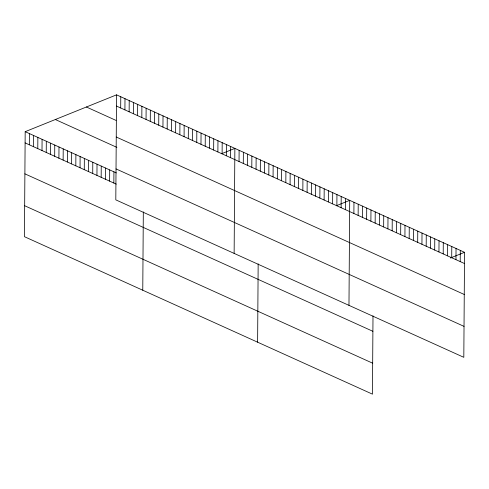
<?xml version="1.0" encoding="UTF-8"?>
<svg xmlns="http://www.w3.org/2000/svg" width="489" height="489" viewBox="0 0 489 489"><rect width="100%" height="100%" fill="white"/><g stroke="black" fill="none" stroke-linecap="round" stroke-linejoin="round"><path stroke-width="0.73" d="M116.541 94.848L115.807 199.86L463.816 357.325L464.55 252.312L116.541 94.848L25.183 131.675L24.45 236.688L372.459 394.152L373.003 315.827M29.328 144.799L29.407 133.589M33.558 146.712L33.637 135.502M37.781 148.625L37.861 137.415M42.005 150.533L42.085 139.328M46.235 152.446L46.314 141.235M50.459 154.359L50.538 143.149M54.682 156.272L54.762 145.062M58.912 158.185L58.992 146.975M63.136 160.099L63.215 148.888M67.366 162.006L67.439 150.795M71.59 163.919L71.669 152.709M75.813 165.832L75.893 154.622M80.043 167.745L80.117 156.535M84.267 169.659L84.346 158.448M88.491 171.566L88.57 160.361M92.721 173.479L92.794 162.269M96.944 175.392L97.024 164.182M101.168 177.305L101.247 166.095M105.398 179.218L105.471 168.008M109.622 181.126L109.701 169.921M113.845 183.039L113.925 171.828M120.691 107.971L120.771 96.761M124.915 109.884L124.995 98.674M129.139 111.798L129.218 100.587M133.369 113.705L133.448 102.494M137.592 115.618L137.672 104.408M141.822 117.531L141.896 106.321M142.77 290.221L143.32 211.902M146.046 119.444L146.125 108.234M150.27 121.358L150.349 110.147M154.5 123.265L154.573 112.06M158.723 125.178L158.803 113.968M162.947 127.091L163.026 115.881M167.177 129.004L167.25 117.794M171.401 130.918L171.48 119.707M175.624 132.825L175.704 121.62M179.854 134.738L179.928 123.528M184.078 136.651L184.157 125.441M188.302 138.564L188.381 127.354M192.532 140.477L192.605 129.267M196.755 142.391L196.835 131.18M200.979 144.298L201.058 133.087M205.209 146.211L205.282 135.001M209.433 148.124L209.512 136.914M213.656 150.037L213.736 138.827M217.886 151.951L217.96 140.74M222.11 153.858L222.189 142.654M226.334 155.771L226.413 144.561M230.563 157.684L230.637 146.474M234.133 253.394L234.867 148.387L221.945 153.595M239.042 161.523L239.121 150.312M243.296 163.448L243.369 152.238M247.55 165.368L247.623 154.163M251.798 167.293L251.878 156.083M256.053 169.218L256.132 158.008M257.617 342.19L258.161 263.864M260.307 171.144L260.386 159.934M264.561 173.069L264.641 161.859M268.816 174.995L268.895 163.784M273.07 176.92L273.143 165.71M277.324 178.84L277.397 167.635M281.572 180.765L281.652 169.555M285.827 182.69L285.906 171.48M290.081 184.616L290.16 173.406M294.335 186.541L294.415 175.331M298.59 188.467L298.669 177.256M302.844 190.392L302.917 179.182M307.098 192.311L307.171 181.107M311.346 194.237L311.426 183.027M315.601 196.162L315.68 184.952M319.855 198.088L319.934 186.877M324.109 200.013L324.189 188.803M328.363 201.939L328.443 190.728M332.618 203.864L332.691 192.654M336.872 205.783L336.945 194.579M341.12 207.709L341.2 196.499M345.375 209.634L345.454 198.424M348.975 305.362L349.708 200.349L336.787 205.557M353.883 213.485L353.963 202.275M358.137 215.411L358.217 204.2M362.392 217.336L362.465 206.126M366.64 219.255L366.719 208.051M370.894 221.181L370.974 209.97M375.149 223.106L375.228 211.896M379.403 225.032L379.482 213.821M383.657 226.957L383.737 215.747M387.911 228.883L387.991 217.672M392.166 230.808L392.239 219.598M396.414 232.727L396.493 221.523M400.668 234.653L400.748 223.442M404.923 236.578L405.002 225.368M409.177 238.504L409.256 227.293M413.431 240.429L413.511 229.219M417.685 242.355L417.765 231.144M421.94 244.28L422.013 233.07M426.188 246.199L426.267 234.995M430.442 248.125L430.522 236.914M434.697 250.05L434.776 238.84M438.951 251.976L439.03 240.765M443.205 253.901L443.285 242.691M447.459 255.826L447.539 244.616M451.714 257.752L451.787 246.542M455.962 259.671L456.041 248.467M460.216 261.597L460.296 250.386M450.4 258.021L464.55 252.312M116.461 106.058L464.471 263.522M86.394 106.999L115.972 120.386M116.248 137.012L464.257 294.476M55.33 119.524L116.908 147.385M116.027 168.907L464.03 326.371M25.183 131.675L116.339 172.923M25.104 142.886L116.26 184.133M24.89 173.839L372.893 331.304M24.664 205.735L372.673 363.199"/></g></svg>
